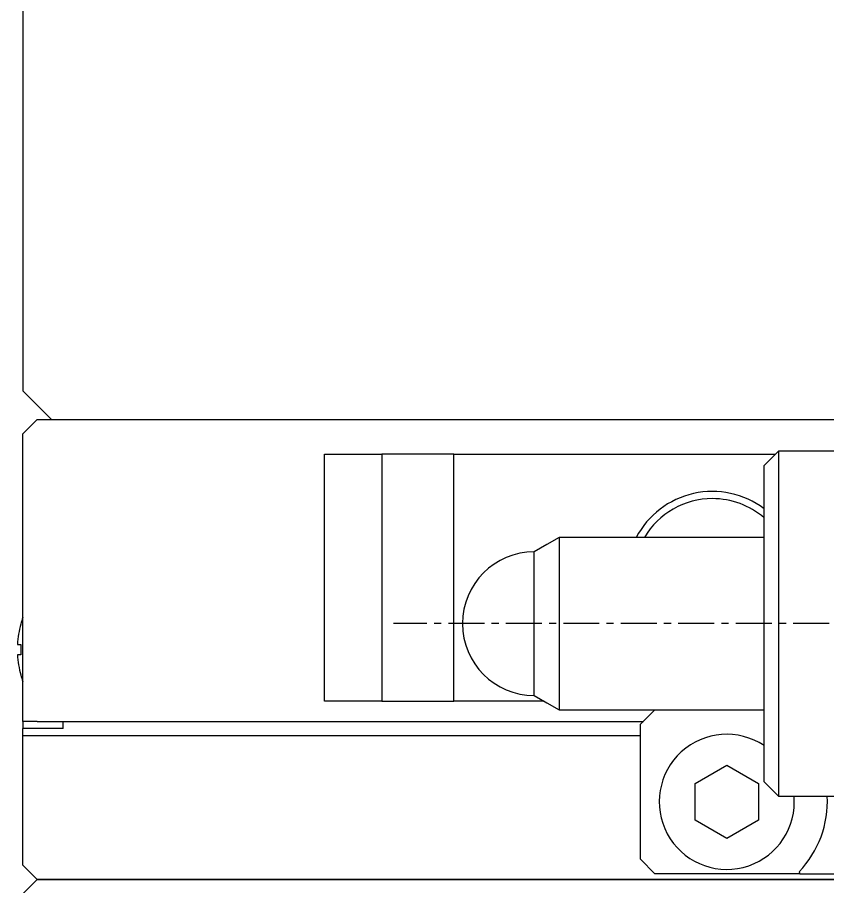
# Model space of a CAD drawing. Extents: x 431 to 680, y 131 to 323.
# Drawn here: x 445.87 to 474.07, y 196.7 to 226.94 of the extents above; entities that cross this region are included whole.
import ezdxf

# ---------------------------------------------------------------- set-up
doc = ezdxf.new("R2010")
doc.units = 0
doc.linetypes.add('CENTER', pattern=[2, 1.25, -0.25, 0.25, -0.25])
doc.layers.get('0').update_dxf_attribs({"linetype": 'CONTINUOUS'})
doc.layers.add('CENTER', color=1, linetype='CENTER')

msp = doc.modelspace()

# ---------------------------------------------------------------- linework, layer by layer
at = {"color": 7, "linetype": 'CONTINUOUS'}
for p, q in [((446.058, 296.947), (446.058, 213.947)), ((447.058, 212.947), (446.058, 213.947)), ((446.558, 212.947), (446.058, 212.447)), ((446.558, 212.947), (505.558, 212.947)), ((446.058, 202.447), (446.058, 212.447)), ((456.558, 211.747), (458.558, 211.747)), ((456.558, 203.147), (456.558, 211.747)), ((461.058, 211.747), (458.558, 211.747)), ((458.558, 211.747), (458.558, 203.147)), ((461.058, 203.147), (461.058, 211.747)), ((461.058, 211.747), (472.258, 211.747)), ((472.358, 211.847), (471.858, 211.347)), ((475.858, 211.847), (472.358, 211.847)), ((472.358, 211.847), (472.358, 199.847)), ((471.858, 200.347), (471.858, 211.347)), ((464.724, 208.847), (464.291, 208.597)), ((464.724, 208.847), (464.724, 205.82)), ((471.858, 208.847), (464.724, 208.847)), ((464.291, 208.597), (463.858, 208.347)), ((463.858, 205.825), (463.858, 208.347)), ((445.984, 205.836), (445.988, 205.834)), ((445.984, 205.836), (445.988, 205.834)), ((463.858, 203.347), (463.858, 205.825)), ((464.724, 205.82), (464.724, 202.847)), ((445.868, 205.127), (445.988, 205.127)), ((445.868, 205.127), (445.988, 205.127)), ((445.988, 204.767), (445.868, 204.767)), ((445.988, 204.061), (445.984, 204.059)), ((463.858, 203.347), (464.291, 203.097)), ((458.558, 203.147), (456.558, 203.147)), ((458.558, 203.147), (461.058, 203.147)), ((464.204, 203.147), (461.058, 203.147)), ((464.291, 203.097), (464.724, 202.847)), ((464.724, 202.847), (471.858, 202.847)), ((468.058, 202.847), (467.558, 202.347)), ((446.558, 202.447), (446.058, 202.447)), ((446.058, 202.447), (446.058, 202.197)), ((446.558, 202.447), (467.658, 202.447)), ((447.458, 202.197), (447.458, 202.447)), ((467.558, 197.647), (467.558, 202.347)), ((446.058, 201.947), (446.058, 202.197)), ((447.458, 202.197), (446.058, 202.197)), ((446.058, 197.447), (446.058, 201.947)), ((446.558, 201.947), (446.058, 201.947)), ((467.558, 201.947), (446.558, 201.947)), ((469.458, 200.283), (470.558, 200.918)), ((470.558, 200.918), (471.658, 200.283)), ((469.458, 199.012), (469.458, 200.283)), ((471.658, 200.283), (471.658, 199.012)), ((471.858, 200.347), (472.358, 199.847)), ((472.358, 199.847), (475.858, 199.847)), ((470.558, 198.377), (469.458, 199.012)), ((471.658, 199.012), (470.558, 198.377)), ((467.558, 197.647), (468.058, 197.147)), ((446.558, 196.947), (446.058, 197.447)), ((446.058, 197.447), (446.558, 196.947)), ((446.208, 197.297), (446.558, 196.947)), ((446.558, 196.947), (446.208, 197.297)), ((473.076, 197.217), (473.105, 197.147)), ((446.558, 196.947), (446.058, 196.447)), ((505.558, 196.947), (446.558, 196.947)), ((446.558, 196.947), (505.558, 196.947)), ((473.105, 197.147), (468.058, 197.147)), ((473.105, 197.147), (475.858, 197.147))]:
    msp.add_line(p, q, dxfattribs=at)
msp.add_polyline3d([(445.988, 205.127, 0), (445.988, 205.125, 0), (445.988, 205.123, 0), (445.988, 205.119, 0), (445.988, 205.117, 0), (445.988, 205.113, 0), (445.988, 205.111, 0), (445.988, 205.109, 0), (445.988, 205.105, 0), (445.988, 205.103, 0), (445.986, 205.099, 0), (445.986, 205.097, 0), (445.986, 205.095, 0), (445.986, 205.091, 0), (445.986, 205.089, 0), (445.986, 205.085, 0), (445.986, 205.083, 0), (445.986, 205.081, 0), (445.986, 205.077, 0), (445.986, 205.075, 0), (445.986, 205.071, 0), (445.986, 205.069, 0), (445.986, 205.067, 0), (445.986, 205.063, 0), (445.986, 205.061, 0), (445.986, 205.057, 0), (445.986, 205.055, 0), (445.986, 205.051, 0), (445.986, 205.049, 0), (445.986, 205.047, 0), (445.984, 205.043, 0), (445.984, 205.041, 0), (445.984, 205.037, 0), (445.984, 205.035, 0), (445.984, 205.033, 0), (445.984, 205.029, 0), (445.984, 205.027, 0), (445.984, 205.023, 0), (445.984, 205.021, 0), (445.984, 205.019, 0), (445.984, 205.015, 0), (445.984, 205.013, 0), (445.984, 205.009, 0), (445.984, 205.007, 0), (445.984, 205.005, 0), (445.984, 205.001, 0), (445.984, 204.999, 0), (445.984, 204.995, 0), (445.984, 204.993, 0), (445.984, 204.991, 0), (445.984, 204.987, 0), (445.984, 204.985, 0), (445.984, 204.981, 0), (445.984, 204.979, 0), (445.984, 204.977, 0), (445.984, 204.973, 0), (445.984, 204.971, 0), (445.984, 204.967, 0), (445.984, 204.965, 0), (445.984, 204.961, 0), (445.984, 204.959, 0), (445.984, 204.957, 0), (445.984, 204.953, 0), (445.984, 204.951, 0), (445.984, 204.947, 0), (445.984, 204.945, 0), (445.984, 204.943, 0), (445.984, 204.939, 0), (445.984, 204.937, 0), (445.984, 204.933, 0), (445.984, 204.931, 0), (445.984, 204.929, 0), (445.984, 204.925, 0), (445.984, 204.923, 0), (445.984, 204.919, 0), (445.984, 204.917, 0), (445.984, 204.915, 0), (445.984, 204.911, 0), (445.984, 204.909, 0), (445.984, 204.905, 0), (445.984, 204.903, 0), (445.984, 204.901, 0), (445.984, 204.897, 0), (445.984, 204.895, 0), (445.984, 204.891, 0), (445.984, 204.889, 0), (445.984, 204.885, 0), (445.984, 204.883, 0), (445.984, 204.881, 0), (445.984, 204.877, 0), (445.984, 204.875, 0), (445.984, 204.871, 0), (445.984, 204.869, 0), (445.984, 204.867, 0), (445.984, 204.863, 0), (445.984, 204.861, 0), (445.984, 204.857, 0), (445.984, 204.855, 0), (445.984, 204.853, 0), (445.986, 204.849, 0), (445.986, 204.847, 0), (445.986, 204.843, 0), (445.986, 204.841, 0), (445.986, 204.839, 0), (445.986, 204.835, 0), (445.986, 204.833, 0), (445.986, 204.829, 0), (445.986, 204.827, 0), (445.986, 204.825, 0), (445.986, 204.821, 0), (445.986, 204.819, 0), (445.986, 204.815, 0), (445.986, 204.813, 0), (445.986, 204.811, 0), (445.986, 204.807, 0), (445.986, 204.805, 0), (445.986, 204.801, 0), (445.986, 204.799, 0), (445.986, 204.795, 0), (445.988, 204.793, 0), (445.988, 204.791, 0), (445.988, 204.787, 0), (445.988, 204.785, 0), (445.988, 204.781, 0), (445.988, 204.779, 0), (445.988, 204.777, 0), (445.988, 204.773, 0), (445.988, 204.771, 0), (445.988, 204.767, 0)], dxfattribs=at)
for centre, radius, start, end in [((470.058, 207.447), 3, 53.1301, 152.1819), ((470.058, 207.447), 2.75, 90, 149.3967), ((470.058, 207.447), 2.75, 49.1148, 90), ((463.858, 205.847), 2.5, 90, 270), ((449.058, 204.947), 3.2, 159.6359, 163.8775), ((449.058, 204.947), 3.195, 163.8933, 176.7703), ((449.058, 204.947), 3.195, 183.2297, 196.1067), ((449.058, 204.947), 3.2, 196.1225, 200.3641), ((470.558, 199.647), 2.35, 56.4138, 0), ((470.558, 199.647), 2.35, 0, 4.8821), ((470.558, 199.647), 3.5, 316.011, 3.2758)]:
    msp.add_arc(centre, radius, start, end, dxfattribs=at)
at = {"layer": 'CENTER', "color": 1, "linetype": 'CENTER'}
msp.add_line((508.121, 205.847), (458.96, 205.847), dxfattribs=at)

doc.saveas('drawing.dxf')
